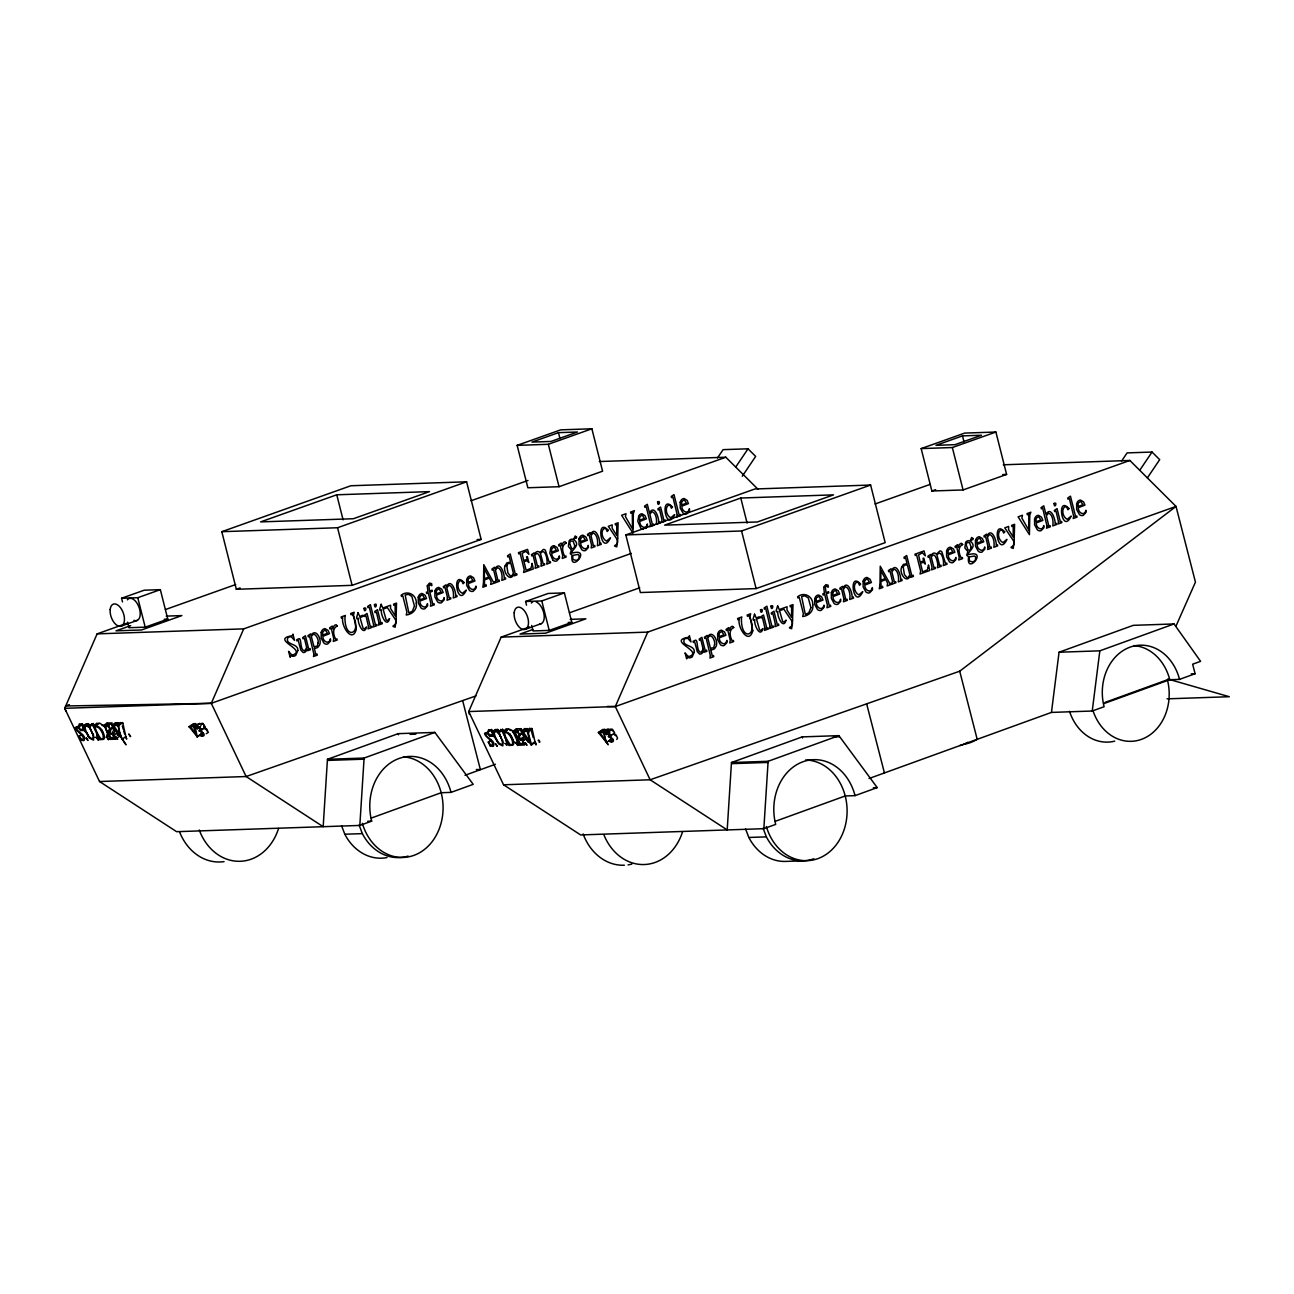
<?xml version="1.0" encoding="UTF-8"?>
<svg xmlns="http://www.w3.org/2000/svg" width="1294" height="1294" viewBox="0 0 1294 1294"><rect width="100%" height="100%" fill="white"/><g stroke="black" fill="none" stroke-linecap="round" stroke-linejoin="round"><path stroke-width="1.5" d="M97.034 735.817L96.646 733.52M608.762 730.544L609.021 729.282L607.129 729.347L602.794 732.323L603.78 732.873L609.021 729.282M371.281 818.067L441.189 792.721L451.024 792.381L473.2 784.342L434.865 732.404L398.212 733.649L327.447 759.303L323.177 826.688L246.119 776.529L211.294 703.321L243.709 628.868L725.821 457.235L757.993 489.261M127.491 623.061L97.115 633.866L64.7 708.319L99.541 781.527L176.615 831.686L359.829 825.443L364.099 758.041L327.447 759.303M775.316 821.302L845.208 795.972L855.043 795.632L877.219 787.593L838.884 735.639L802.231 736.884L731.466 762.538L727.196 829.923L650.138 779.781L615.313 706.556L647.744 632.103L1129.856 460.47L1176.02 506.423L1195.446 582.122L1176.003 626.086M529.618 626.975L501.15 637.117L468.719 711.554L503.544 784.779L580.634 834.937L763.848 828.678L768.118 761.293L731.466 762.538M869.034 778.519L1051.456 712.412L1059.058 652.225L1133.253 625.342L1174.03 623.951L1200.589 661.331L1192.647 664.21L1195.106 673.737L1179.53 679.382L1167.398 679.787L1105.173 702.351M1051.456 712.412L1092.233 711.021L1099.835 650.833L1174.03 623.951M84.854 726.953C87.733 741.284 99.444 743.549 88.914 726.84L87.798 726.08L93.33 723.54L89.658 727.002L93.686 736.302L93.524 740.136L89.318 738.065L82.541 726.257L86.148 723.783L88.477 723.702L84.854 726.953L88.785 724.349M88.461 724.478L91.195 730.9M494.146 732.744C497.025 747.075 508.72 749.339 498.19 732.63L497.074 731.87L502.622 729.331L498.934 732.792L502.962 742.093L502.816 745.926L498.594 743.856L491.817 732.048L495.424 729.573L497.753 729.492L494.454 732.63L491.817 732.048M107.014 734.539L106.868 735.526A4.367 2.184 55.5 0 1 106.674 735.898M117.576 735.542L116.913 732.857L118.433 735.413M199.147 730.867C202.252 728.587 196.09 725.238 197.06 728.846C195.637 722.699 202.77 729.59 201.266 731.353A3.461 1.731 55.5 0 1 202.56 732.307C208.075 737.968 197.545 736.173 200.311 734.458C204.339 739.311 202.608 730.657 199.147 730.867L202.026 728.878M608.423 736.658C611.544 734.377 605.366 731.029 606.336 734.636C604.913 728.49 612.062 735.38 610.542 737.143A3.461 1.731 55.5 0 1 611.836 738.098C617.351 743.759 606.821 741.963 609.587 740.249C613.631 745.101 611.884 736.448 608.423 736.658L611.318 734.668M506.844 743.079L502.929 729.978M109.44 724.009L111.365 723.734L112.707 724.996M717.507 457.93L723.087 449.649L748.029 448.808L755.664 456.394L742.271 476.257M735.752 467.005L748.029 448.808M1121.526 461.165L1127.106 452.9L1152.048 452.043L1159.683 459.645L1147.406 477.842M1139.771 470.24L1152.048 452.043M201.54 724.106L202.948 724.025M645.722 528.486L647.485 526.108L647.34 523.973C646.143 530.475 639.301 526.448 639.786 521.417L646.402 518.845L645.01 515.61L642.018 513.783A4.966 4.092 88 0 0 638.751 515.918L637.78 521.288L640.853 528.243A5.111 4.205 88 0 0 643.361 529.311M200.327 731.078L205.342 727.034L202.786 723.314L201.071 723.556L201.039 725.336M609.603 736.868L614.618 732.825L612.466 729.282L610.719 729.072L610.153 730.673M503.576 784.779L650.138 779.781L959.711 671.198L1176.02 506.423L615.313 706.556L468.719 711.554L469.447 714.385M81.797 723.767L82.25 724.608L78.643 727.099L78.19 726.241L82.331 723.75L84.401 728.085C82.137 735.979 74.777 721.486 76.977 730.026C79.613 732.889 86.585 735.623 84.142 740.443A5.532 2.766 55.5 0 1 82.379 740.362L81.15 739.65L81.069 740.508L79.015 736.302L81.813 734.636M78.19 726.241L82.331 723.75M82.945 727.115L86.552 724.624M82.541 726.257L84.87 726.177L88.477 723.702M80.406 730.576L84.401 728.085M88.202 726.953L91.809 724.462M87.798 726.08L93.33 723.54M105.04 727.099L100.204 723.378L96.775 723.411L93.168 725.902L99.735 739.715L103.536 739.343A5.985 2.992 55.5 0 0 104.183 738.615A6.729 3.364 55.5 0 0 104.442 736.804C103.569 731.417 99.573 724.462 93.168 725.902L92.521 724.365M95.627 725.788L99.234 723.314M103.488 725.546L107.095 723.071L112.093 722.893L108.486 725.368L103.488 725.546L104.604 726.306L107.014 724.656M103.892 726.419L106.302 724.753M111.899 725.255L115.506 722.78L117.916 722.699L114.276 726.468L120.94 736.335L117.98 725.853L116.8 725.093L120.423 722.618L122.833 723.184C106.706 726.063 145.494 769.105 111.899 725.255L114.309 725.174L117.916 722.699M112.303 726.128L114.713 724.478M117.253 732.841L113.29 735.332L113.807 738.243L111.3 738.567L108.453 732.517L110.087 732.517L111.235 734.119L115.198 731.628L113.225 727.487L109.149 729.978L110.039 731.676L108.065 731.725C102.938 727.632 107.725 723.459 109.844 728.846L113.791 726.355M109.149 729.978L113.225 727.487M108.065 731.725L110.475 730.075M117.22 725.966L120.827 723.475L120.423 722.618M116.8 725.093L122.526 722.537M108.453 732.517L110.847 730.867M111.3 738.567L114.907 736.092L112.772 731.547M104.604 726.306L110.055 739.359L115.425 739.181L119.032 736.69M121.96 739.149L125.858 736.658L122.833 723.184M189.086 726.694L193.421 723.702L195.588 723.637L191.124 727.552L196.332 734.782L193.502 726.532L199.745 723.492L195.168 727.309L197.286 736.836L189.086 726.694L191.253 726.613L195.588 723.637M189.393 727.325L193.728 724.349M189.894 727.277L192.79 725.287M193.809 727.179L196.704 725.19M193.502 726.532L199.745 723.492M197.578 728.393L200.473 726.403M197.675 728.813L200.57 726.824M197.028 736.852L201.363 733.876M197.286 736.836L201.621 733.86M200.619 735.251L203.514 733.277M488.291 742.093L490.07 744.179A3.3 1.65 55.5 0 0 491.51 745.344C497.834 743.468 476.774 731.611 487.919 732.889L487.466 732.032L491.607 729.541L493.677 733.876C491.413 741.769 484.053 727.277 486.253 735.817C488.889 738.68 495.861 741.413 493.418 746.234A5.532 2.766 55.5 0 1 491.655 746.153L490.442 745.441L490.345 746.298L488.291 742.093L490.685 740.443M487.466 732.032L491.607 729.541M492.221 732.905L494.632 731.239M492.949 732.808L497.753 729.492M489.682 736.367L493.677 733.876M497.478 732.744L502.622 729.331M498.19 732.63L500.584 730.981M502.444 731.692C508.849 730.253 512.845 737.224 513.718 742.594A6.729 3.364 55.5 0 1 513.459 744.406A5.985 2.992 55.5 0 1 512.812 745.134L509.027 745.506L502.444 731.692L506.051 729.201C512.456 727.762 516.452 734.733 517.325 740.119A6.729 3.364 55.5 0 1 517.082 741.931A5.985 2.992 55.5 0 1 516.419 742.659L515.368 742.934M488.695 742.077L491.105 740.427M502.865 732.55L505.275 730.9M504.903 731.579L508.51 729.104M512.764 731.336L516.371 728.862L521.369 728.684L517.762 731.159L512.764 731.336L519.331 745.15L524.701 744.972L522.194 739.57M513.168 732.21L516.775 729.719L516.371 728.862M530.233 742.125L527.256 731.644L526.092 730.884L529.699 728.409L532.109 728.975L535.134 742.449L531.236 744.94L521.175 731.045L524.782 728.571L527.499 729.137L523.714 732.663L530.216 742.125M521.175 731.045L523.585 730.964L527.192 728.49M519.12 734.636L523.067 732.145L519.12 734.636L517.681 732.436L515.238 732.081L517.341 737.515L519.315 737.467L518.425 735.768L522.501 733.277L524.474 737.418L520.867 739.909L517.729 738.308L520.576 744.357L523.083 744.034L522.582 741.122L526.189 738.648L528.308 742.481M518.425 735.768L522.501 733.277M517.341 737.515L519.751 735.865M526.092 730.884L531.802 728.328M531.527 744.94L528.017 731.935L532.109 728.975M520.511 739.909L524.474 737.418M526.529 738.631L522.582 741.122M520.576 744.357L522.97 742.707M531.236 744.94C537.333 737.014 536.589 749.889 535.134 742.449M609.248 729.751C594.189 731.466 621.702 760.872 598.362 732.485L602.697 729.492L604.864 729.428L600.4 733.342L605.608 740.572L603.78 732.873M598.669 733.116L603.004 730.139L604.848 732.032M598.362 732.485L600.529 732.404L604.864 729.428M603.085 732.97L605.98 730.981M606.433 733.601L609.328 731.611M606.967 734.604L609.846 732.614M606.304 742.643L610.639 739.667M609.895 741.041L612.79 739.068M616.737 739.456L617.594 738.195L616.17 735.121A3.461 1.731 55.5 0 0 614.876 734.167L613.938 733.892M119.776 734.41L119.776 735.704M118.223 723.362L118.725 725.513M527.499 729.153L527.321 730.188M498.061 730.139L501.263 738.308M489.197 730.431L490.572 730.495M65.962 710.956L64.7 708.319L211.294 703.321L631.343 553.395M662.835 522L665.407 521.078L665.1 519.913L663.935 520.431L660.587 507.054L657.886 508.865L658.193 510.046L659.503 509.448L662.01 519.8L661.541 522.469M364.099 758.041L434.865 732.404M465.015 775.284L495.376 764.285M359.829 825.443L371.669 821.14A50.369 41.554 88 0 1 398.956 758.51A50.369 41.554 88 0 1 451.024 792.381M768.118 761.293L838.884 735.639M1103.766 703.629L1169.776 679.706A47.878 39.499 88 0 0 1133.884 645.593M763.848 828.678L775.688 824.391A50.369 41.554 88 0 1 802.976 761.745A50.369 41.554 88 0 1 855.043 795.632M1092.233 711.021L1104.089 706.718A47.878 39.499 88 0 1 1130.034 647.162A47.878 39.499 88 0 1 1179.53 679.382M69.342 704.632L65.541 705.99L211.294 703.321M93.653 724.187C92.181 726.953 102.501 738.049 94.915 737.418M221.808 531.688L350.852 485.751L466.6 481.805L481.142 539.404L352.097 585.341L236.333 589.288L221.808 531.688L337.556 527.742L466.6 481.805M336.763 494.793L260.595 521.903L353.359 518.732L429.511 491.623L336.763 494.793L343.088 519.832M517.147 445.362L560.69 429.851L591.876 428.783L602.583 471.194L559.04 486.706L527.855 487.757L517.147 445.362L548.332 444.295L591.876 428.783M558.474 432.649L531.931 442.095L550.937 441.448L577.48 432.002L558.474 432.649L559.962 438.52M122.509 601.936L121.587 598.249L144.168 590.21L160.343 589.66L167.783 619.13L145.203 627.169L129.012 627.719L127.621 622.188M121.587 598.249L137.762 597.699L160.343 589.66M165.454 609.539L235.686 584.548M471.048 500.746L527.984 480.478M121.62 625.956L137.39 620.344M130.694 625.617L116.007 630.841L141.499 629.968L181.888 615.588L166.198 616.122M236.333 589.288L240.134 587.945M625.827 534.923L754.871 488.986L870.619 485.04L885.161 542.639L756.117 588.592L640.368 592.539L625.827 534.923L741.575 530.977L870.619 485.04M740.783 498.028L664.615 525.138L757.378 521.967L833.53 494.858L740.783 498.028L747.107 523.083M921.166 448.597L964.709 433.086L995.895 432.034L1006.603 474.429L963.059 489.941L931.874 491.008L921.166 448.597L952.352 447.53L995.895 432.034M962.493 435.884L935.966 445.33L954.956 444.683L981.499 435.237L962.493 435.884L963.981 441.772M526.529 605.171L525.607 601.484L548.203 593.445L564.378 592.895L571.819 622.365L549.222 630.404L533.047 630.954L531.656 625.439M525.607 601.484L541.782 600.934L564.378 592.895M569.473 612.79L639.705 587.783M875.067 503.981L930.111 484.393M525.655 629.207L541.41 623.595M532.885 629.499L520.026 634.076L545.518 633.203L585.907 618.823L570.217 619.373M931.874 491.008L935.659 489.65M475.933 695.929L246.119 776.529L99.541 781.527M195.815 724.122L196.09 725.708M605.091 729.913L605.366 731.498M203.87 727.875L203.708 724.915M506.391 743.419C505.566 747.528 509.755 743.759 504.709 743.419M108.211 723.831L107.095 723.071M507.183 729.978L506.051 729.201M106.092 737.143L107.143 736.868A5.985 2.992 55.5 0 0 107.79 736.14A6.729 3.364 55.5 0 0 108.049 734.329L105.93 728.49M496.556 730.334L495.424 729.573M203.789 728.538L205.762 729.137M116.476 723.589L115.506 722.78M599.316 461.537L725.821 457.235M1003.335 464.789L1129.856 460.47M1002.704 474.574L1006.603 474.429M477.146 539.533L481.142 539.404M164.192 619.244L167.783 619.13M97.115 633.866L243.709 628.868M568.212 622.479L571.819 622.365M501.15 637.117L647.744 632.103M1059.058 652.225L1099.835 650.833M1191.273 673.867L1195.106 673.737M109.844 728.846L108.486 725.368M111.235 734.119L109.618 729.962M1167.042 698.841L1229.3 696.722L1167.77 678.994M79.015 736.302L80.778 738.389A3.3 1.65 55.5 0 0 82.234 739.553C88.558 737.677 67.498 725.821 78.643 727.099M113.29 735.332L115.425 739.181M125.567 736.674L126.715 739.117L125.809 736.658M410.069 734.361L415.859 734.167M497.074 731.87L499.322 732.453M602.794 732.323L604.913 732.744M833.385 736.949L839.175 736.755M327.722 760.419L364.374 759.157M731.757 763.654L768.393 762.409M873.369 787.722L877.219 787.593M367.739 821.286L371.669 821.14M341.535 825.653L344.802 834.226L362.352 833.627A50.369 41.554 88 0 0 408.128 856.078M745.57 828.888L748.822 837.461L766.371 836.862A50.369 41.554 88 0 0 813.877 858.747M803.186 860.817L785.636 861.416A50.369 41.554 88 0 1 748.822 837.461M513.847 742.174L514.98 742.174M476.338 769.526L480.365 769.542L462.637 700.588M607.307 706.459L615.313 706.556M206.264 733.714L208.302 732.404L206.894 729.331A3.461 1.731 55.5 0 0 205.6 728.376L204.662 728.101M113.096 729.913L114.228 730.544M613.906 734.313L615.669 735.704M509.577 729.913L511.211 730.689M82.088 729.088L87.167 733.213M520.657 729.525L521.628 730.301M82.25 724.608L79.322 723.831L78.934 725.627M490.847 734.474L495.117 737.402L497.446 741.106M539.016 742.077C541.28 743.452 538.158 738.017 538.207 740.686M101.935 724.899L102.744 725.594M491.041 730.819L491.995 731.838M552.878 560.14L549.821 553.169L550.775 547.815A4.966 4.092 88 0 1 554.058 545.664L557.035 547.491L558.426 550.726L551.81 553.314C551.325 558.329 558.183 562.356 559.38 555.854L559.509 557.989L556.695 560.965A5.111 4.205 88 0 1 552.878 560.14M82.234 725.497L83.172 726.678M529.327 741.996L530.459 741.947M528.001 731.304L528.874 732.566M502.04 739.667L502.816 740.799M93.54 735.008L91.987 732.517M523.504 736.335L524.119 737.434M206.393 729.913L206.959 730.916M613.469 731.563L611.949 729.654L610.768 730.625M491.073 729.557L491.526 730.398L488.598 729.622L488.21 731.417M522.032 733.294L522.922 734.992M112.756 727.503L113.646 729.201M517.762 731.159L519.46 734.62M607.129 729.347L608.358 730.981M529.699 728.409L530.103 729.266M524.782 728.571L525.202 729.444M522.048 737.337L523.472 740.346M518.894 735.752L520.867 739.909M509.949 733.908L513.136 740.637M500.681 729.395L502.444 731.579M488 732.016L490.07 736.367M101.466 729.8L103.067 733.164M96.775 723.411L97.196 724.284M78.724 726.225L80.794 730.576M112.918 733.779L113.694 735.574M87.28 724.543L88.316 726.84M526.189 738.648L526.901 740.621M87.749 734.28L88.396 736.998M763.12 828.289L766.371 836.862M359.085 825.054L362.352 833.627M505.55 738.276L506.326 740.993M124.564 733.86L123.755 731.013M531.268 730.641L533.225 737.531M122.348 726.112L123.286 729.379M959.711 671.198L977.196 739.327M866.656 703.839L884.384 772.777M802.231 736.884L802.523 738.001M398.212 733.649L398.503 734.766M952.352 447.53L963.059 489.941M741.575 530.977L756.117 588.592M548.332 444.295L559.04 486.706M541.782 600.934L549.222 630.404M337.556 527.742L352.097 585.341M137.762 597.699L145.203 627.169M609.296 732.905L610.897 739.65M200.02 727.115L201.217 732.178M387.019 857.566A50.369 41.554 88 0 1 344.802 834.226M403.421 756.828A50.369 41.554 88 0 1 442.936 803.606A50.369 41.554 88 0 1 410.23 856.482A50.369 41.554 88 0 1 362.32 823.259M278.582 828.403A52.051 42.928 88 0 1 239.713 861.303A52.051 42.928 88 0 1 199.26 829.988M224.072 861.61A52.051 42.928 88 0 1 179.785 832.463M127.362 599.818A11.695 6.389 70.4 0 1 139.283 608.018A11.695 6.389 70.4 0 1 133.945 620.36M805.628 759.982A50.369 41.554 88 0 1 846.842 805.386A50.369 41.554 88 0 1 814.848 859.572A50.369 41.554 88 0 1 766.355 826.51M1114.7 741.155A47.878 39.499 88 0 1 1069.507 711.312M1167.398 679.787A47.878 39.499 88 0 1 1142.861 738.809A47.878 39.499 88 0 1 1092.945 710.503M682.601 831.638A52.051 42.928 88 0 1 644.541 864.521A52.051 42.928 88 0 1 603.974 835.002M624.371 865.217A52.051 42.928 88 0 1 583.109 833.918M631.796 864.101A52.051 42.928 88 0 1 628.091 864.861M977.52 739.036A46.746 38.561 88 0 1 964.855 744.099M967.847 742.287A48.072 32.463 83.4 0 1 959.841 745.538M531.381 603.053A11.695 6.389 70.4 0 1 532.724 601.92M536.169 601.904A11.695 6.389 70.4 0 1 544.014 614.197A11.695 6.389 70.4 0 1 539.776 623.983M632.313 512.667L632.507 528.923L625.406 516.549L626.021 513.702L621.638 515.287L632.96 533.144L633.316 513.702L634.4 510.661L630.566 512.052L630.874 513.297L632.313 512.667M1028.779 514.203L1028.973 530.443L1021.872 518.085L1022.486 515.238L1018.103 516.824L1029.426 534.681L1029.781 515.238L1030.865 512.198L1027.032 513.589L1027.355 514.834L1028.779 514.203M576.542 537.01C576.881 539.922 573.42 536.314 574.358 540.035C580.602 545.178 572.174 549.303 571.576 552.829L572.191 553.072C592.652 547.54 569.376 574.536 572.126 555.385L570.25 553.622L571.382 550.015L568.373 546.408L569.182 540.763A4.529 3.736 88 0 1 572.239 539.177L573.598 539.533L575.183 535.959L576.542 537.01M973.007 538.547C973.347 541.458 969.885 537.851 970.824 541.571C977.067 546.715 968.64 550.84 968.041 554.366L968.656 554.608C989.117 549.077 965.858 576.073 968.591 556.921L966.715 555.158L967.863 551.551L964.839 547.944L965.647 542.299A4.529 3.736 88 0 1 968.705 540.714L970.063 541.07L971.648 537.495L973.007 538.547M396.093 618.969L395.204 627.169C388.701 625.503 398.795 626.393 395.268 619.325L386.696 606.627L390.61 605.22L390.497 608.406L395.204 615.879L395.123 604.719L393.845 605.301L393.554 604.136L396.53 603.069L396.093 618.969M416.328 603.36C417.412 609.587 412.155 614.359 406.235 615.006L406.898 612.175L402.806 595.838L401.48 596.453L401.156 595.208C407.966 589.757 416.749 595.094 416.328 603.36M617.691 538.644L616.785 546.844C610.299 545.195 620.392 546.084 616.85 539.016L608.293 526.318L612.208 524.895L612.094 528.098L616.801 535.57L616.72 524.41L615.443 524.992L615.151 523.827L618.111 522.76L617.691 538.644M792.559 620.489L791.669 628.706C785.167 627.04 795.276 627.93 791.734 620.861L783.161 608.164L787.076 606.757L786.962 609.943L791.669 617.416L791.588 606.255L790.327 606.837L790.019 605.673L792.996 604.605L792.559 620.489M812.794 604.896C813.877 611.124 808.621 615.895 802.717 616.542L803.364 613.712L799.271 597.375L797.945 597.99L797.622 596.744C804.431 591.293 813.214 596.631 812.794 604.896M1014.156 540.18L1013.267 548.381C1006.764 546.715 1016.858 547.605 1013.331 540.552L1004.759 527.855L1008.673 526.432L1008.56 529.634L1013.267 537.107L1013.186 525.93L1011.908 526.529L1011.617 525.364L1014.593 524.296L1014.156 540.18M358.066 612.677L356.61 617.529L356.918 618.742L358.373 618.192C357.031 622.268 363.743 637.36 366.509 626.959L364.471 628.884L363.096 628.318L360.023 617.562L363.193 616.348L362.902 615.248L359.732 616.397L358.066 612.677M381.164 604.314L379.692 609.167L380.015 610.38L381.455 609.83C380.113 613.906 386.841 628.981 389.591 618.597L387.553 620.522L386.194 619.955L383.121 609.199L386.275 607.986L386 606.886L382.814 608.034L381.164 604.314M754.548 614.213L753.076 619.066L753.399 620.279L754.839 619.729C753.496 623.805 760.225 638.896 762.975 628.496L760.937 630.421L759.578 629.854L756.505 619.098L759.659 617.885L759.384 616.785L756.197 617.934L754.548 614.213M777.629 605.851L776.157 610.703L776.481 611.916L777.92 611.366C776.578 615.443 783.307 630.518 786.073 620.133L784.018 622.042L782.66 621.492L779.586 610.736L782.741 609.523L782.466 608.423L779.279 609.571L777.629 605.851M337.233 626.005C333.917 627.59 331.846 631.715 335.712 639.398L336.877 638.88L337.184 640.045L333.302 641.436L333.771 638.767L331.264 628.415L329.938 628.997L329.647 627.833L332.234 626.07L333.043 628.835C332.768 626.749 336.068 622.624 337.233 626.005M566.19 543.027C562.874 544.612 560.803 548.737 564.669 556.42L565.834 555.902L566.125 557.051L562.259 558.458L562.728 555.789L560.205 545.437L558.895 546.019L558.587 544.855L561.175 543.076L561.984 545.842C561.725 543.771 565.025 539.647 566.19 543.027M733.698 627.541C730.398 629.127 728.328 633.251 732.178 640.934L733.342 640.417L733.649 641.581L729.767 642.972L730.237 640.304L727.729 629.952L726.403 630.534L726.112 629.369L728.7 627.606L729.509 630.372C729.234 628.286 732.533 624.161 733.698 627.541M962.655 544.564C959.339 546.149 957.269 550.274 961.135 557.957L962.299 557.439L962.59 558.587L958.725 559.995L959.194 557.326L956.687 546.974L955.36 547.556L955.069 546.391L957.641 544.612L958.45 547.378C958.191 545.308 961.491 541.183 962.655 544.564M483.519 582.979L482.808 587.25L486.35 585.972L486.026 584.726L484.587 585.373L484.441 579.987L489.31 578.03L491.186 581.718L490.652 584.419L494.987 582.85L494.664 581.604L493.402 582.171L483.778 564.669L483.519 582.979M879.985 584.516L879.273 588.786L882.815 587.508L882.492 586.263L881.052 586.91L880.907 581.524L885.775 579.566L887.652 583.254L887.118 585.939L891.453 584.37L891.129 583.141L889.884 583.707L880.244 566.206L879.985 584.516M447.481 597.585L446.996 600.238L450.862 598.831L450.555 597.682L449.39 598.184L446.834 587.929L448.824 585.195C453.304 586.214 454.048 594.431 453.223 597.974L457.073 596.583L456.782 595.418L455.617 595.936C456.119 591.423 451.169 577.577 446.462 586.538L445.945 584.839L443.357 586.619L443.664 587.799L444.974 587.201L447.481 597.585M496.071 579.971L495.586 582.623L499.452 581.232L499.144 580.068L497.98 580.585L495.424 570.314L497.414 567.581C501.894 568.6 502.622 576.817 501.813 580.375L505.663 578.968L505.372 577.803L504.207 578.321C504.709 573.824 499.759 559.962 495.052 568.939L494.534 567.241L491.946 569.004L492.254 570.201L493.564 569.603L496.071 579.971M541.361 563.553L540.892 566.206L544.742 564.799L544.451 563.65L543.286 564.168L540.471 553.557C545.065 546.634 548.203 560.739 546.715 564.087L550.565 562.696L550.274 561.531L549.109 562.049L545.372 550.29A3.138 2.588 88 0 0 543.367 549.449L539.922 552.667L539.274 552.037A3.575 2.944 88 0 0 537.722 551.535A4.06 3.348 88 0 0 535.506 552.7L534.487 554.398L534.034 552.926L531.446 554.689L531.753 555.886L533.063 555.288L535.57 565.624L535.101 568.309L538.967 566.901L538.66 565.737L537.495 566.254L534.794 555.514C538.66 548.915 541.151 560.609 541.361 563.553M591.617 545.34L591.148 547.993L594.997 546.586L594.706 545.437L593.525 545.955L590.97 535.684L592.959 532.95C597.44 533.969 598.184 542.186 597.359 545.744L601.225 544.337L600.917 543.173L599.753 543.69C600.254 539.194 595.305 525.332 590.598 534.309L590.08 532.61L587.492 534.373L587.799 535.57L589.126 534.956L591.617 545.34M843.947 599.122L843.478 601.775L847.327 600.367L847.036 599.219L845.855 599.72L843.3 589.466L845.289 586.732C849.77 587.751 850.514 595.968 849.689 599.51L853.555 598.119L853.247 596.955L852.083 597.472C852.6 592.959 847.635 579.114 842.928 588.074L842.41 586.376L839.838 588.155L840.129 589.336L841.456 588.738L843.947 599.122M892.536 581.507L892.051 584.16L895.917 582.753L895.626 581.604L894.445 582.122L891.889 571.851L893.879 569.117C898.359 570.136 899.104 578.353 898.279 581.912L902.128 580.505L901.837 579.34L900.673 579.858C901.174 575.361 896.224 561.499 891.517 570.476L891 568.778L888.412 570.541L888.719 571.738L890.029 571.123L892.536 581.507M937.843 565.09L937.357 567.742L941.207 566.335L940.916 565.187L939.751 565.704L936.937 555.094C941.547 548.171 944.669 562.275 943.18 565.624L947.03 564.233L946.739 563.068L945.574 563.586L941.854 551.826A3.138 2.588 88 0 0 939.832 550.985L936.387 554.204L935.74 553.573A3.575 2.944 88 0 0 934.187 553.072A4.06 3.348 88 0 0 931.971 554.236L930.952 555.935L930.499 554.463L927.911 556.226L928.219 557.423L929.529 556.824L932.036 567.16L931.567 569.845L935.433 568.438L935.125 567.273L933.961 567.791L931.259 557.051C935.125 550.451 937.616 562.146 937.843 565.09M988.082 546.877L987.613 549.529L991.463 548.122L991.172 546.974L989.991 547.491L987.451 537.22L989.425 534.487C993.905 535.506 994.649 543.723 993.824 547.265L997.69 545.874L997.383 544.709L996.218 545.227C996.736 540.73 991.77 526.868 987.063 535.845L986.546 534.147L983.974 535.91L984.265 537.107L985.591 536.492L988.082 546.877M572.546 556.857L573.193 559.687L576.655 560.415L578.952 558.604L579.097 555.498A1.941 1.601 88 0 0 577.884 554.495L573.016 555.336L572.546 556.857M969.012 558.393L969.675 561.224L973.137 561.952L975.417 560.14L975.563 557.035A1.941 1.601 88 0 0 974.366 556.032L969.497 556.873L969.012 558.393M531.721 565.737L530.863 568.309L526.173 570.395L524.005 561.693L526.949 560.706L528.874 562.55L527.354 556.614L526.512 556.905L527.273 559.299L523.714 560.561L522.097 553.395L525.849 551.276L528.923 554.301L527.564 549.384L518.473 552.684L518.781 553.929L520.123 553.331L524.216 569.651L523.552 572.482L533.306 568.956L532.012 563.391L531.721 565.737M928.186 567.273L927.329 569.845L922.638 571.932L920.471 563.23L923.431 562.243L925.339 564.087L923.819 558.151L922.978 558.442L923.738 560.836L920.18 562.097L918.578 554.932L922.315 552.813L925.388 555.838L924.029 550.921L914.939 554.22L915.262 555.466L916.589 554.867L920.681 571.188L920.018 574.018L929.771 570.492L928.477 564.928L928.186 567.273M297.814 650.558L295.76 655.362A7.214 5.952 88 0 1 292.622 656.284L290.778 655.767L290.196 657.32L288.546 651.335L290.713 653.842A4.286 3.542 88 0 0 292.767 654.974C307.568 649.653 269.362 639.301 292.363 635.71L292.945 634.173L294.531 640.401L291.279 636.729L288.174 637.166C283.904 645.528 298.671 642.746 297.814 650.558M694.28 652.095L692.225 656.899A7.214 5.952 88 0 1 689.087 657.821L687.243 657.303L686.661 658.856L685.011 652.872L687.179 655.379A4.286 3.542 88 0 0 689.233 656.511C704.033 651.189 665.828 640.837 688.829 637.246L689.411 635.71L691.012 641.937L687.745 638.265L684.639 638.686C680.369 647.065 695.137 644.283 694.28 652.095M318.146 642.794L317.176 646.321L313.908 646.531L311.369 636.68C314.102 630.097 319.052 639.074 318.146 642.794M574.811 545.874L573.436 548.899L571.479 548.252L569.764 543.48L570.314 540.973L573.096 541.135L574.811 545.874M714.611 644.331L713.641 647.857L710.374 648.068L707.85 638.217C710.568 631.618 715.517 640.611 714.611 644.331M971.276 547.411L969.902 550.435L967.944 549.788L966.23 545.017L966.796 542.509L969.562 542.671L971.276 547.411M427.279 585.794L427.926 591.682L426.373 592.248L426.697 593.525L428.233 592.911L430.934 603.554L430.465 606.223L434.315 604.832L434.024 603.667L432.843 604.185L429.851 592.28L432.39 591.277L432.099 590.177L429.559 591.099L428.783 584.726C430.239 583.545 432.827 588.269 431.598 583.626L429.446 583.093L427.279 585.794M823.744 587.33L824.391 593.218L822.838 593.784L823.178 595.062L824.699 594.431L827.4 605.091L826.931 607.759L830.78 606.368L830.489 605.204L829.325 605.721L826.332 593.817L828.856 592.814L828.564 591.714L826.025 592.636L825.248 586.247C826.704 585.082 829.292 589.805 828.079 585.163L825.912 584.629L823.744 587.33M356.319 629.256C352.324 644.04 340.71 625.633 342.781 617.594L341.438 618.176L341.131 616.963L345.369 615.426L344.964 616.769C344.35 641.598 363.29 633.979 352.308 614.149L350.998 614.747L350.674 613.502L354.2 612.224L353.521 615.103L356.319 629.256M752.784 630.793C748.805 645.577 737.192 627.169 739.246 619.13L737.92 619.713L737.596 618.5L741.834 616.963L741.43 618.306C740.815 643.134 759.756 635.516 748.773 615.685L747.463 616.284L747.156 615.038L750.666 613.76L750.002 616.623L752.784 630.793M464.093 582.543L463.074 583.788L461.796 580.925L459.92 580.747C456.086 583.723 458.238 591.52 462.379 593.315L466.325 590.08C457.251 609.717 451.153 568.454 464.093 582.543M608.229 530.297L607.209 531.543L605.932 528.68L604.055 528.502C600.222 531.478 602.389 539.291 606.514 541.086L610.461 537.835C601.386 557.471 595.289 516.225 608.229 530.297M672.476 507.005L671.44 508.267L670.179 505.404L668.302 505.21C664.453 508.202 666.62 515.999 670.761 517.794L674.708 514.559C665.634 534.196 659.536 492.933 672.476 507.005M860.559 584.079L859.539 585.325L858.262 582.462L856.385 582.284C852.552 585.26 854.719 593.056 858.844 594.852L862.791 591.617C853.716 611.253 847.619 569.991 860.559 584.079M1004.694 531.834L1003.675 533.079L1002.397 530.216L1000.521 530.039C996.687 533.015 998.855 540.827 1002.979 542.623L1006.926 539.372C997.852 559.008 991.754 517.762 1004.694 531.834M1068.941 508.542L1067.922 509.804L1066.644 506.941L1064.768 506.747C1060.934 509.739 1063.086 517.535 1067.226 519.331L1071.173 516.08C1062.099 535.732 1056.001 494.47 1068.941 508.542M506.779 565.672L507.944 572.951L510.257 575.814A2.588 2.135 88 0 0 512.133 575.474L513.378 573.113L510.887 563.408L507.911 563.521L506.779 565.672M650.575 524.555L650.025 526.642L653.891 525.251L653.583 524.086L652.419 524.604L649.879 514.3L651.917 511.648C656.398 512.618 657.093 520.851 656.284 524.377L660.15 522.986L659.843 521.822L658.678 522.339C659.099 517.859 654.311 503.997 649.523 512.909L647.307 504.288L644.59 506.1L644.897 507.297L646.207 506.698L650.575 524.555M903.244 567.209L904.409 574.487L906.722 577.35A2.588 2.135 88 0 0 908.598 577.011L909.844 574.649L907.353 564.944L904.377 565.057L903.244 567.209M1047.04 526.092L1046.506 528.178L1050.356 526.787L1050.065 525.623L1048.884 526.14L1046.345 515.837L1048.399 513.184C1052.863 514.155 1053.559 522.388 1052.75 525.914L1056.616 524.523L1056.325 523.358L1055.144 523.876C1055.564 519.395 1050.777 505.533 1045.989 514.446L1043.773 505.825L1041.055 507.636L1041.363 508.833L1042.673 508.235L1047.04 526.092M368.531 626.797L367.997 628.868L371.847 627.477L371.556 626.312L370.391 626.83L367.027 613.453L364.342 615.265L364.649 616.445L365.959 615.847L368.531 626.797M373.642 624.937L373.125 627.008L376.975 625.617L376.683 624.452L375.503 624.97L370.375 604.654L367.658 606.482L367.965 607.662L369.275 607.064L373.642 624.937M378.98 623.012L378.446 625.083L382.312 623.676L382.005 622.527L380.84 623.045L377.492 609.652L374.791 611.464L375.098 612.66L376.408 612.062L378.98 623.012M677.247 514.899L676.73 516.969L680.579 515.578L680.288 514.414L679.124 514.931L673.98 494.615L671.262 496.443L671.57 497.624L672.88 497.025L677.247 514.899M764.997 628.334L764.463 630.404L768.329 629.013L768.021 627.849L766.857 628.366L763.509 614.99L760.807 616.801L761.115 617.982L762.425 617.384L764.997 628.334M770.108 626.474L769.59 628.544L773.44 627.153L773.149 625.989L771.984 626.506L766.841 606.19L764.123 608.018L764.431 609.199L765.741 608.601L770.108 626.474M775.446 624.549L774.912 626.619L778.778 625.212L778.47 624.064L777.306 624.581L773.958 611.189L771.256 613L771.564 614.197L772.874 613.599L775.446 624.549M1058.541 521.935L1058.007 524.005L1061.873 522.614L1061.565 521.45L1060.401 521.967L1057.052 508.591L1054.351 510.402L1054.659 511.583L1055.969 510.984L1058.541 521.935M1073.729 516.435L1073.195 518.506L1077.045 517.115L1076.754 515.95L1075.589 516.468L1070.445 496.152L1067.744 497.98L1068.035 499.161L1069.362 498.562L1073.729 516.435M364.018 608.358C364.423 614.925 367.981 605.899 364.018 608.358M374.467 604.573C374.872 611.14 378.43 602.114 374.467 604.573M657.562 501.959C657.967 508.526 661.525 499.5 657.562 501.959M760.484 609.895C760.888 616.462 764.447 607.436 760.484 609.895M770.933 606.11C771.353 612.677 774.896 603.651 770.933 606.11M1054.028 503.495C1054.432 510.062 1057.991 501.037 1054.028 503.495M103.391 737.03L103.261 738.001A4.367 2.184 55.5 0 1 102.097 738.874L100.964 738.874C87.895 720.661 101.919 725.384 103.391 737.03M512.683 742.821L512.537 743.791A4.367 2.184 55.5 0 1 511.373 744.665L510.24 744.665C497.171 726.452 511.195 731.175 512.683 742.821M313.973 654.441L313.455 656.527L317.305 655.12L317.014 653.971L315.849 654.489L314.216 647.841L315.445 648.148A4.901 4.044 88 0 0 318.842 646.062C323.225 641.128 315.914 626.894 311.029 635.419L310.56 633.914L307.972 635.694L308.279 636.874L309.589 636.276L313.973 654.441M710.438 655.977L709.921 658.064L713.77 656.656L713.479 655.508L712.315 656.009L710.681 649.378L711.91 649.685A4.901 4.044 88 0 0 715.323 647.598C719.707 642.665 712.379 628.431 707.494 636.955L707.025 635.451L704.454 637.214L704.745 638.411L706.071 637.813L710.438 655.977M322.74 631.65L322.627 635.079L327.447 633.332L325.312 629.919L322.74 631.65M419.806 596.469L419.677 599.898L424.497 598.151L422.378 594.739L419.806 596.469M436.434 590.436L436.321 593.865L441.141 592.118L439.006 588.705L436.434 590.436M468.218 578.919L468.104 582.349L472.925 580.602L470.79 577.189L468.218 578.919M551.681 548.672L551.567 552.101L556.388 550.354L554.253 546.941L551.681 548.672M580.569 538.207L580.456 541.636L585.276 539.889L583.141 536.476L580.569 538.207M639.657 516.791L639.543 520.22L644.363 518.473L642.228 515.061L639.657 516.791M681.744 501.538L681.614 504.967L686.435 503.22L684.316 499.808L681.744 501.538M719.205 633.187L719.092 636.616L723.912 634.869L721.777 631.456L719.205 633.187M816.271 598.006L816.142 601.435L820.962 599.688L818.843 596.275L816.271 598.006M832.899 591.973L832.786 595.402L837.606 593.655L835.471 590.242L832.899 591.973M864.683 580.456L864.57 583.885L869.39 582.138L867.255 578.725L864.683 580.456M948.146 550.209L948.033 553.638L952.853 551.891L950.718 548.478L948.146 550.209M977.035 539.744L976.921 543.157L981.742 541.41L979.607 538.013L977.035 539.744M1036.122 518.328L1036.009 521.757L1040.829 520.01L1038.694 516.597L1036.122 518.328M1078.209 503.075L1078.096 506.504L1082.916 504.757L1080.781 501.344L1078.209 503.075M414.484 606.077L412.301 611.318L408.839 612.822L405.135 594.981L408.483 594.302L411.815 596.405L414.484 606.077M810.95 607.614L808.766 612.855L805.305 614.359L801.601 596.518L804.949 595.838L808.281 597.941L810.95 607.614M321.187 632.362L321.203 638.12L323.937 643.118A5.111 4.205 88 0 0 327.754 643.959L330.568 640.967L330.423 638.832C329.226 645.334 322.384 641.306 322.869 636.292L329.485 633.704L328.094 630.469L325.101 628.658A4.966 4.092 88 0 0 321.834 630.793L321.187 632.362M418.237 597.181L418.269 602.939L421.003 607.937A5.111 4.205 88 0 0 424.804 608.778L427.618 605.786L427.489 603.651C426.292 610.153 419.45 606.126 419.935 601.112L426.535 598.524L425.144 595.289L422.167 593.477A4.966 4.092 88 0 0 418.884 595.612L418.237 597.181M434.881 591.148L434.913 596.922L437.631 601.904A5.111 4.205 88 0 0 441.448 602.745L444.263 599.753L444.117 597.634C442.936 604.12 436.078 600.109 436.563 595.078L443.179 592.49L441.788 589.255L438.812 587.444A4.966 4.092 88 0 0 435.528 589.579L434.881 591.148M466.665 579.631L466.697 585.406L469.415 590.387A5.111 4.205 88 0 0 473.232 591.229L476.046 588.236L475.901 586.117C474.704 592.603 467.862 588.576 468.347 583.562L474.963 580.974L473.572 577.739L470.579 575.927A4.966 4.092 88 0 0 467.312 578.062L466.665 579.631M579.016 538.902L579.049 544.677L581.766 549.659A5.111 4.205 88 0 0 585.584 550.5L588.398 547.524L588.269 545.389C587.072 551.875 580.213 547.863 580.699 542.833L587.314 540.261L585.923 537.01L582.947 535.198A4.966 4.092 88 0 0 579.663 537.333L579.016 538.902M680.191 502.25L680.207 508.008L682.941 512.99A5.111 4.205 88 0 0 686.742 513.831L689.556 510.855L689.427 508.72C688.23 515.206 681.388 511.195 681.873 506.164L688.473 503.592L687.098 500.357L684.105 498.53A4.966 4.092 88 0 0 680.822 500.665L680.191 502.25M717.652 633.898L717.685 639.657L720.402 644.655A5.111 4.205 88 0 0 724.219 645.48L727.034 642.503L726.888 640.368C725.691 646.871 718.849 642.843 719.335 637.829L725.95 635.241L724.559 632.006L721.567 630.194A4.966 4.092 88 0 0 718.299 632.329L717.652 633.898M814.719 598.718L814.735 604.476L817.468 609.474A5.111 4.205 88 0 0 821.286 610.315L824.1 607.323L823.954 605.188C822.758 611.69 815.916 607.662 816.401 602.648L823.016 600.06L821.625 596.825L818.633 595.014A4.966 4.092 88 0 0 815.366 597.149L814.719 598.718M831.346 592.684L831.379 598.459L834.096 603.441A5.111 4.205 88 0 0 837.914 604.282L840.728 601.289L840.599 599.171C839.402 605.657 832.543 601.645 833.029 596.615L839.644 594.027L838.253 590.792L835.277 588.98A4.966 4.092 88 0 0 831.993 591.115L831.346 592.684M863.13 581.168L863.163 586.926L865.88 591.924A5.111 4.205 88 0 0 869.697 592.765L872.512 589.773L872.366 587.638C871.186 594.14 864.327 590.113 864.813 585.098L871.428 582.51L870.037 579.275L867.061 577.464A4.966 4.092 88 0 0 863.777 579.599L863.13 581.168M946.593 550.921L946.626 556.679L949.343 561.677A5.111 4.205 88 0 0 953.16 562.502L955.975 559.526L955.845 557.39C954.649 563.893 947.79 559.865 948.292 554.851L954.891 552.263L953.5 549.028L950.524 547.2A4.966 4.092 88 0 0 947.24 549.352L946.593 550.921M975.482 540.439L975.514 546.214L978.232 551.195A5.111 4.205 88 0 0 982.049 552.037L984.863 549.044L984.734 546.925C983.537 553.411 976.679 549.4 977.164 544.37L983.78 541.798L982.389 538.547L979.412 536.735A4.966 4.092 88 0 0 976.129 538.87L975.482 540.439M1034.569 519.04L1034.602 524.798L1037.319 529.78A5.111 4.205 88 0 0 1041.136 530.621L1043.951 527.645L1043.805 525.51C1042.608 531.996 1035.766 527.984 1036.251 522.954L1042.867 520.382L1041.476 517.147L1038.484 515.319A4.966 4.092 88 0 0 1035.216 517.454L1034.569 519.04M1076.657 503.787L1076.673 509.545L1079.406 514.527A5.111 4.205 88 0 0 1083.224 515.368L1086.038 512.392L1085.892 510.257C1084.696 516.743 1077.853 512.731 1078.339 507.701L1084.954 505.129L1083.563 501.894L1080.571 500.066A4.966 4.092 88 0 0 1077.304 502.201L1076.657 503.787M505.226 565.624C502.25 570.864 509.885 582.963 513.767 574.423L514.268 575.846L516.969 574.876L516.662 573.679L515.352 574.277L510.224 553.978L507.523 555.789L507.83 556.97L509.14 556.371L510.548 562.114L506.876 562.858L505.226 565.624M901.692 567.16C898.715 572.401 906.35 584.5 910.232 575.959L910.733 577.383L913.435 576.412L913.143 575.215L911.817 575.814L906.69 555.514L903.988 557.326L904.296 558.507L905.606 557.908L907.029 563.65L903.341 564.394L901.692 567.16M86.261 738.001L87.83 740.346L86.261 738.001M96.646 737.645L98.215 739.99L96.646 737.645M106.949 737.289L108.534 739.634L106.949 737.289M115.975 736.982L117.56 739.327L115.975 736.982M128.931 734.183L130.516 736.529L128.931 734.183M495.537 743.791L497.122 746.137L495.537 743.791M516.225 743.079L517.81 745.425L516.225 743.079M525.251 742.772L526.836 745.118L525.251 742.772M306.678 647.631L304.786 650.704C299.254 650.963 302.181 636.066 298.283 638.977L296.633 639.802L296.941 640.951L298.218 640.401L300.839 650.122L303.103 652.499A4.06 3.348 88 0 0 306.063 651.157L307.115 649.07L307.681 650.72L310.398 649.75L310.091 648.553L308.748 649.167L305.416 635.775L302.715 637.586L303.022 638.751L304.365 638.168L306.678 647.631M703.16 649.167L701.251 652.225C695.719 652.499 698.647 637.602 694.749 640.514L693.099 641.339L693.406 642.487L694.684 641.937L697.304 651.658L699.569 654.036A4.06 3.348 88 0 0 702.529 652.694L703.58 650.607L704.162 652.257L706.864 651.286L706.556 650.089L705.214 650.704L701.882 637.311L699.197 639.123L699.488 640.287L700.83 639.705L703.16 649.167M484.296 568.988L484.409 578.661L488.776 577.092L484.296 568.988M880.777 570.525L880.874 580.197L885.242 578.612L880.777 570.525M110.168 609.539A11.695 6.389 70.4 0 0 120.002 626.345A11.695 6.389 70.4 0 0 121.685 609.49A11.695 6.389 70.4 0 0 110.168 609.539M514.187 612.79A11.695 6.389 70.4 0 0 524.021 629.596A11.695 6.389 70.4 0 0 525.704 612.725A11.695 6.389 70.4 0 0 514.187 612.79"/></g></svg>
